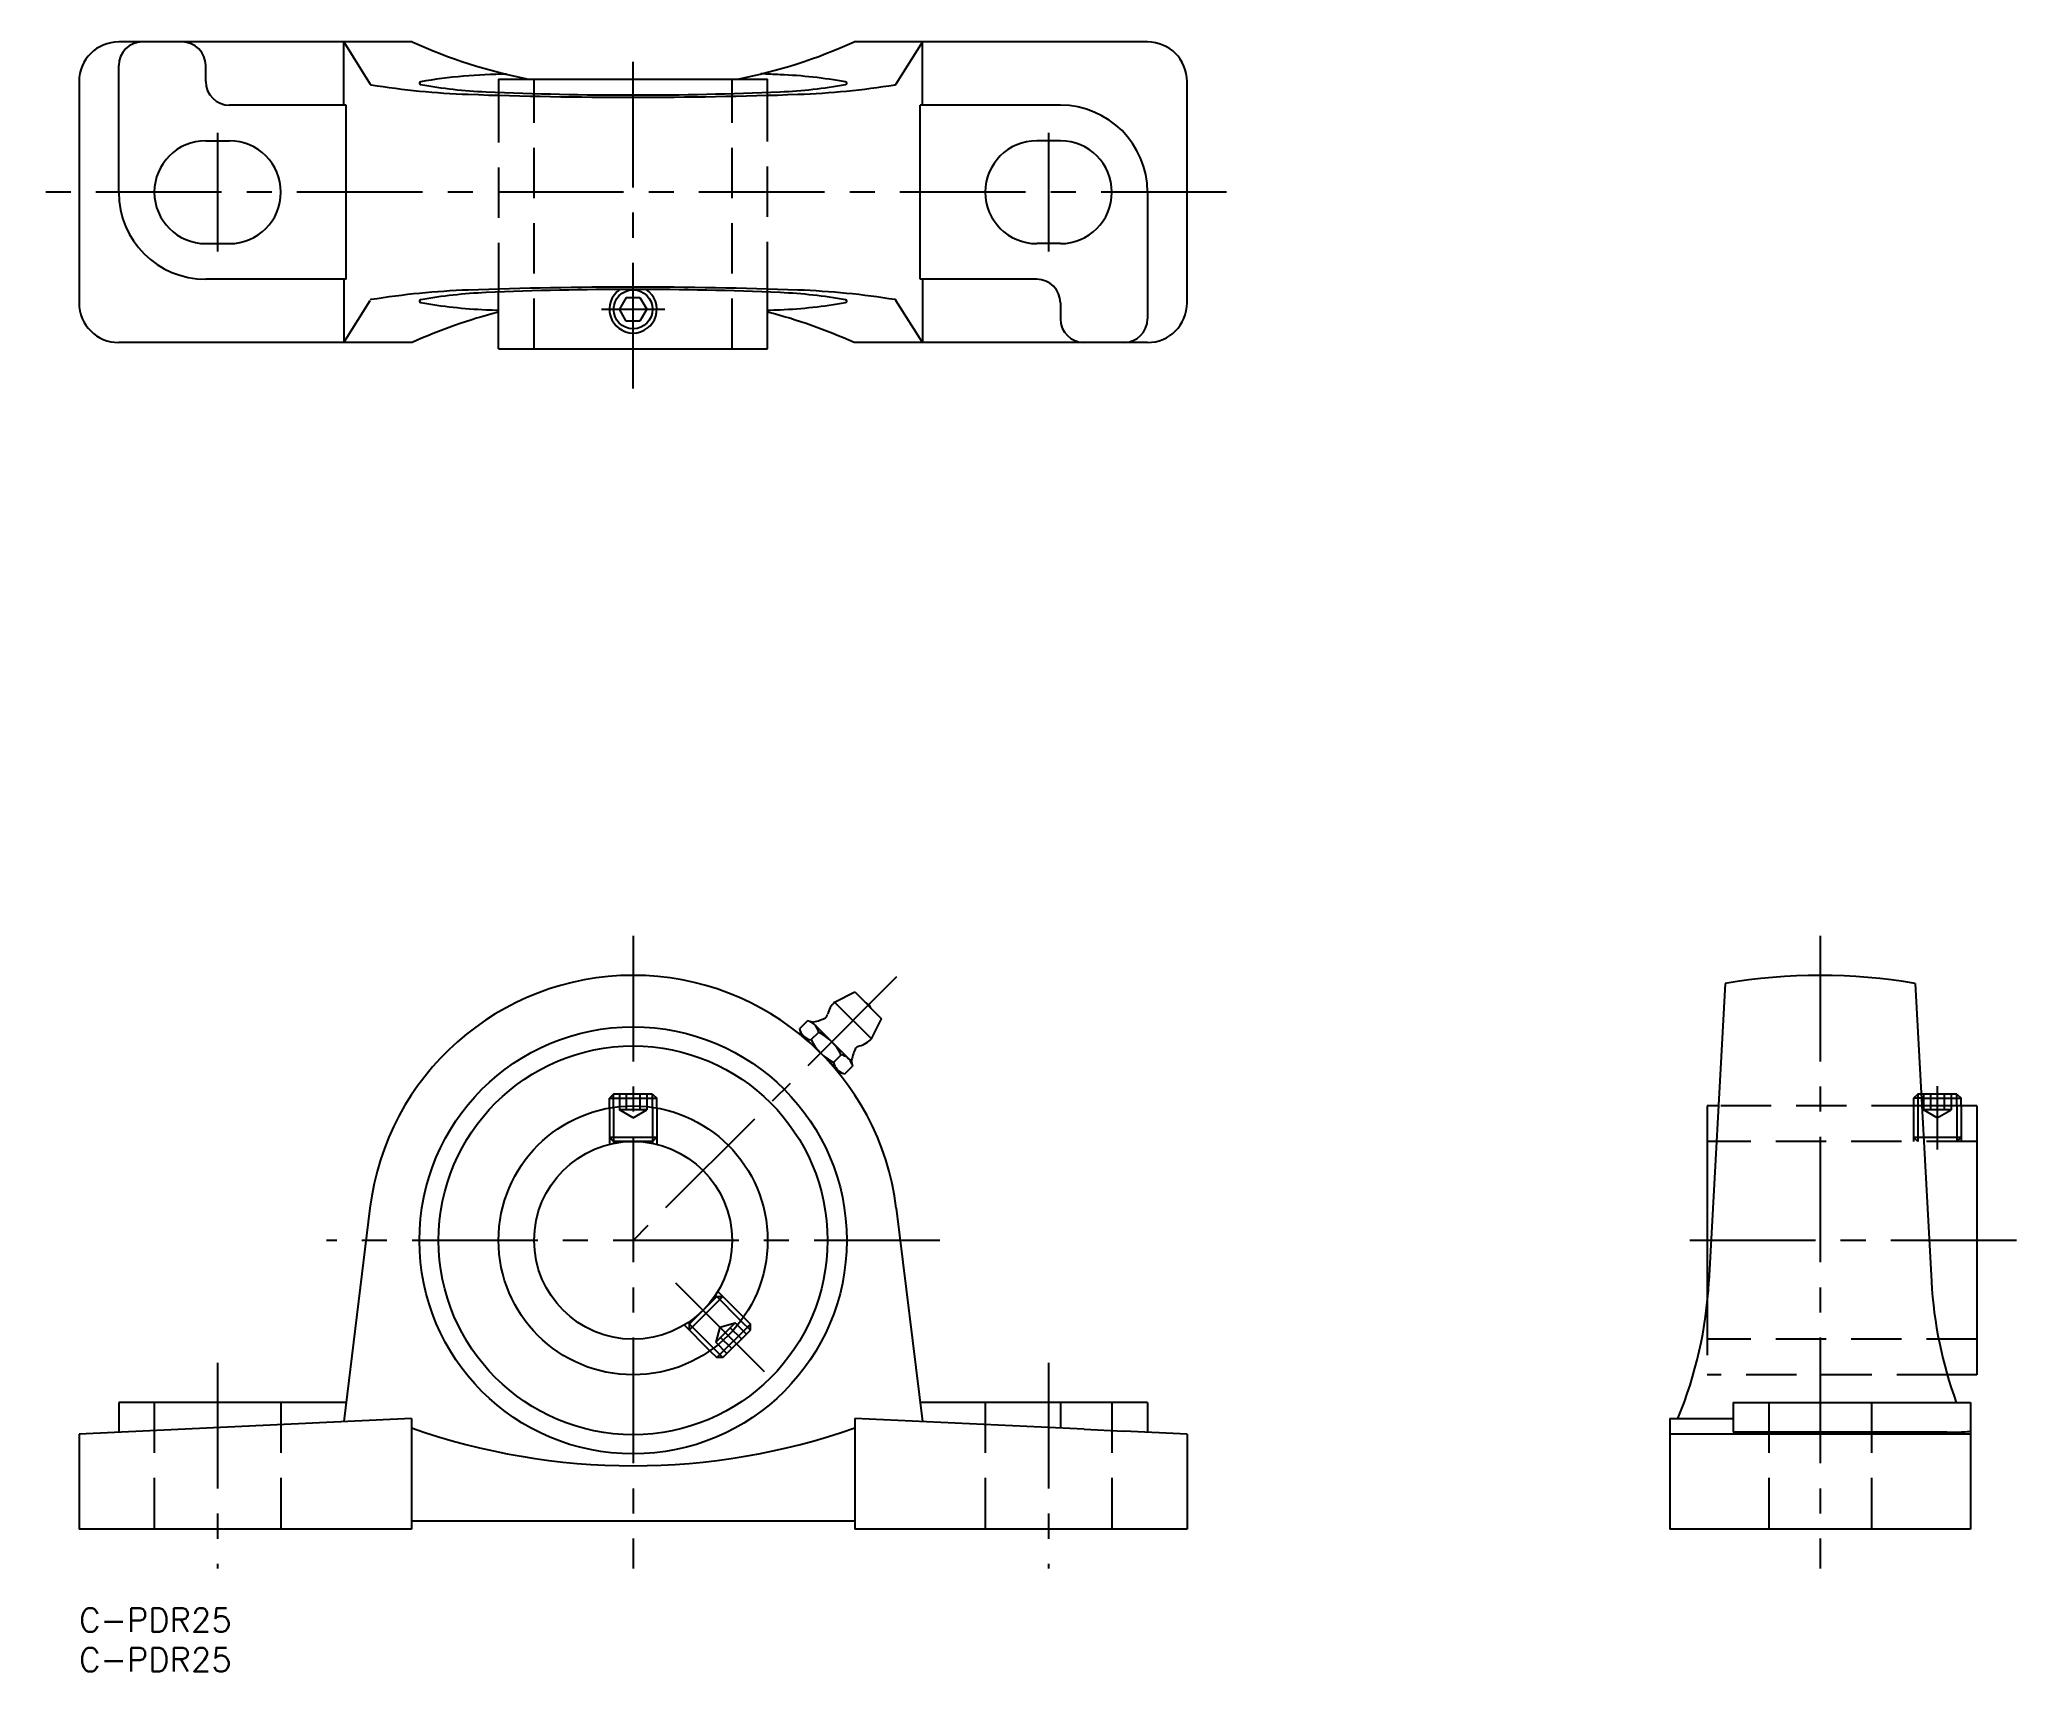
# Model space of a CAD drawing. Extents: x -5 to 245, y -8 to 198.
import ezdxf

# ---------------------------------------------------------------- set-up
doc = ezdxf.new("R2010")
doc.units = 0
doc.header["$LTSCALE"] = 0.5
doc.linetypes.add('CENTER', pattern=[50.8, 31.75, -6.35, 6.35, -6.35])
doc.linetypes.add('DASHED', pattern=[19.05, 12.7, -6.35])
for name, color, linetype in [('MSM_CENTER', 1, 'CENTER'), ('MSM_CONTINUOUS', 7, 'CONTINUOUS'), ('MSM_DASHED', 4, 'DASHED'), ('MSM_NARROW', 5, 'CONTINUOUS'), ('MSM_PART_NUMBER', 7, 'CONTINUOUS')]:
    doc.layers.add(name, color=color, linetype=linetype)
doc.styles.get("Standard").update_dxf_attribs({"font": 'txt.shx', "height": 3, "bigfont": 'bigfont.shx'})

msp = doc.modelspace()

# ---------------------------------------------------------------- linework, layer by layer
at = {"layer": 'MSM_CENTER'}
for p, q in [((70, 154.2), (70, 198.3)), ((17.5, 186.5), (17.5, 171.5)), ((122.5, 186.5), (122.5, 171.5)), ((145, 179), (-5, 179)), ((66, 164.2), (74, 164.2)), ((70, 85), (70, 5)), ((220, 85), (220, 5)), ((103.3, 79.8), (70, 46.5)), ((234.8, 66), (234.8, 58)), ((108.75, 46.5), (31.25, 46.5)), ((244.8, 46.5), (200.7, 46.5)), ((86.62, 29.88), (75.3, 41.2)), ((17.5, 31), (17.5, 5)), ((122.5, 31), (122.5, 5))]:
    msp.add_line(p, q, dxfattribs=at)
at = {"layer": 'MSM_CONTINUOUS'}
for p, q in [((42.07, 198), (5, 198)), ((33.44, 190), (33.44, 198)), ((33.44, 198), (36.78, 192.67)), ((135, 198), (97.93, 198)), ((106.56, 198), (103.22, 192.67)), ((106.56, 190), (106.56, 198)), ((5, 179), (5, 195)), ((16, 193), (16, 195)), ((0, 193), (0, 165)), ((53, 193.3), (87, 193.3)), ((53, 193.3), (53, 191.63)), ((87, 191.63), (87, 193.3)), ((140, 165), (140, 193)), ((33.73, 190), (19, 190)), ((33.73, 168), (33.73, 190)), ((124, 190), (106.27, 190)), ((106.27, 168), (106.27, 190)), ((16, 185.5), (19, 185.5)), ((124, 185.5), (121, 185.5)), ((135, 179), (135, 163)), ((16, 172.5), (19, 172.5)), ((124, 172.5), (121, 172.5)), ((33.73, 168), (16, 168)), ((33.44, 168), (33.44, 160)), ((121, 168), (106.27, 168)), ((106.56, 168), (106.56, 160)), ((33.44, 160), (36.78, 165.33)), ((53, 159.2), (53, 166.37)), ((69.13, 165.7), (68.27, 164.2)), ((69.13, 165.7), (70.87, 165.7)), ((70.87, 165.7), (71.73, 164.2)), ((87, 159.2), (87, 166.37)), ((106.56, 160), (103.22, 165.33)), ((124, 165), (124, 163)), ((69.13, 162.7), (68.27, 164.2)), ((70.87, 162.7), (69.13, 162.7)), ((71.73, 164.2), (70.87, 162.7)), ((42.07, 160), (5, 160)), ((135, 160), (97.93, 160)), ((53, 159.2), (87, 159.2)), ((95.46, 76.62), (98, 77.9)), ((98, 77.9), (101.4, 74.5)), ((208, 78.96), (205.94, 41.29)), ((232, 78.96), (234.06, 41.29)), ((95.46, 76.62), (100.12, 71.96)), ((92.02, 74.24), (91.05, 73.27)), ((91.21, 72.66), (91.05, 73.27)), ((91.21, 72.66), (96.16, 67.71)), ((91.35, 72.52), (91.24, 72.41)), ((92.63, 74.08), (92.02, 74.24)), ((92.48, 71.84), (93.45, 72.81)), ((92.63, 74.08), (97.58, 69.13)), ((100.12, 71.96), (101.4, 74.5)), ((96.31, 69.95), (95.34, 68.98)), ((96.02, 67.85), (95.91, 67.74)), ((96.16, 67.71), (96.77, 67.55)), ((96.77, 67.55), (97.74, 68.52)), ((97.58, 69.13), (97.74, 68.52)), ((67.54, 65), (67, 64.46)), ((72.46, 65), (67.54, 65)), ((72.46, 65), (73, 64.46)), ((237.26, 65), (232.76, 65)), ((237.26, 65), (237.8, 64.46)), ((67, 64.46), (73, 64.46)), ((67, 63.23), (67, 64.46)), ((73, 63.23), (73, 64.46)), ((205.7, 63.5), (205.7, 38.34)), ((207.16, 63.5), (205.7, 63.5)), ((232.79, 64.46), (237.8, 64.46)), ((239.8, 63.5), (232.84, 63.5)), ((237.8, 63.5), (237.8, 64.46)), ((239.8, 63.5), (239.8, 29.5)), ((36.75, 50.58), (33.44, 23.59)), ((103.25, 50.58), (106.56, 23.59)), ((84.82, 35.92), (80.58, 31.68)), ((81.34, 31.68), (84.82, 35.16)), ((83.95, 36.79), (84.82, 35.92)), ((84.82, 35.16), (84.82, 35.92)), ((79.71, 32.55), (80.58, 31.68)), ((81.34, 31.68), (80.58, 31.68)), ((239.8, 29.5), (236.05, 29.5)), ((33.73, 26), (5, 26)), ((5, 26), (5, 22.24)), ((135, 26), (106.27, 26)), ((124, 26), (124, 22.76)), ((135, 26), (135, 22.24)), ((209, 26), (239, 26)), ((209, 26), (209, 22.24)), ((239, 26), (239, 10)), ((42, 24), (0, 22)), ((42, 24), (42, 10)), ((98, 24), (98, 10)), ((127, 22.62), (98, 24)), ((201, 24), (201, 10)), ((201, 24), (209, 24)), ((0, 22), (0, 10)), ((140, 22), (132, 22.38)), ((140, 22), (140, 10)), ((239, 22), (201, 22)), ((236, 22.24), (209, 22.24)), ((42, 10), (0, 10)), ((98, 11), (42, 11)), ((140, 10), (98, 10)), ((239, 10), (201, 10))]:
    msp.add_line(p, q, dxfattribs=at)
for centre, radius in [((70, 164.2), 2.46), ((70, 46.5), 27), ((70, 46.5), 24.57), ((70, 46.5), 17), ((70, 46.5), 12.5)]:
    msp.add_circle(centre, radius, dxfattribs=at)
for centre, radius, start, end in [((5, 193), 5, 90, 180), ((8, 195), 3, 90, 180), ((13, 195), 3, 0, 90), ((70, 260), 68, 245.7504, 258.7785), ((70, 260), 68, 281.2215, 294.2496), ((135, 193), 5, 0, 90), ((19, 193), 3, 180, 270), ((36.94, 192.77), 0.194, 212.0954, 260.8132), ((52.72, 290.31), 99, 260.8132, 267.9419), ((43.18, 192.77), 0.18, 83.6699, 259.9491), ((54.06, 131.41), 62.5, 90.049, 100.0509), ((54.06, 254.14), 62.5, 259.9491, 267.5772), ((70, -245.41), 439.66, 87.5772, 87.8934), ((85.94, 131.41), 62.5, 79.9491, 87.5772), ((85.94, 254.14), 62.5, 272.4228, 280.0509), ((87.28, 290.31), 99, 272.0581, 279.1868), ((96.82, 192.77), 0.18, 280.0509, 96.3301), ((103.06, 192.77), 0.194, 279.1868, 327.9046), ((70, 771.21), 580.21, 267.94193, 272.05807), ((70, 630.95), 439.66, 267.5772, 272.4228), ((124, 179), 11, 0, 90), ((16, 179), 6.5, 90, 270), ((19, 179), 6.5, 270, 90), ((121, 179), 6.5, 90, 270), ((124, 179), 6.5, 270, 90), ((16, 179), 11, 180, 270), ((121, 165), 3, 0, 90), ((5, 165), 5, 180, 270), ((36.94, 165.23), 0.194, 99.1868, 147.9046), ((52.72, 67.69), 99, 92.0581, 99.1868), ((43.18, 165.23), 0.18, 100.0509, 276.3301), ((54.06, 103.86), 62.5, 92.4228, 100.0509), ((54.06, 226.59), 62.5, 259.9491, 267.5772), ((70, -413.21), 580.21, 87.94193, 92.05807), ((70, -272.95), 439.66, 87.5772, 92.4228), ((70, 164.2), 3, 123.6041, 56.3959), ((85.94, 103.86), 62.5, 79.9491, 87.5772), ((85.94, 226.59), 62.5, 272.4228, 280.0509), ((87.28, 67.69), 99, 80.8132, 87.9419), ((96.82, 165.23), 0.18, 263.6699, 79.9491), ((103.06, 165.23), 0.194, 32.0954, 80.8132), ((135, 165), 5, 270, 0), ((70, 98), 68, 104.4775, 114.2496), ((70, 603.41), 439.66, 267.5772, 267.784), ((70, 603.41), 439.66, 272.216, 272.4228), ((70, 98), 68, 65.7504, 75.5225), ((127, 163), 3, 180, 270), ((132, 163), 3, 270, 0), ((70, 46.5), 33.5, 7, 173), ((220, 10), 70, 80.1291, 99.8709), ((93.81, 75.28), 0.8, 295.2164, 345.9676), ((97.79, 74.29), 3.3, 135, 165.9676), ((98.65, 75.15), 1.59, 24.555, 65.445), ((92.81, 73.6), 1.79, 199.3842, 259.3842), ((91.69, 72.48), 1.79, 10.6158, 70.6158), ((91.6, 79.99), 6, 279.8961, 295.2164), ((90.37, 66.87), 6.69, 27.412, 62.588), ((98.42, 74.92), 6.69, 207.412, 242.588), ((95.98, 68.19), 1.79, 19.3842, 79.3842), ((103.49, 68.1), 6, 154.7836, 170.1039), ((98.78, 70.31), 0.8, 104.0324, 154.7836), ((97.79, 74.29), 3.3, 284.0324, 315), ((97.1, 69.31), 1.79, 190.6158, 250.6158), ((153.02, 44.18), 53, 337.6199, 356.8758), ((286.98, 44.18), 53, 183.1242, 200.0606), ((70, 102), 84, 250.5288, 289.4712), ((235.68, 92.41), 70.17, 270.2638, 271.9962), ((237.76, 29.27), 7, 272.9371, 280.179)]:
    msp.add_arc(centre, radius, start, end, dxfattribs=at)
at = {"layer": 'MSM_DASHED'}
for p, q in [((57.5, 159.2), (57.5, 193.3)), ((82.5, 159.2), (82.5, 193.3)), ((53, 191.63), (53, 166.37)), ((87, 166.37), (87, 191.63)), ((68.27, 65), (68.27, 63)), ((69.13, 65), (69.13, 63)), ((70.87, 65), (70.87, 63)), ((71.73, 65), (71.73, 63)), ((232.34, 65), (231.8, 64.46)), ((232.76, 65), (232.34, 65)), ((232.34, 65), (232.34, 59)), ((233.07, 65), (233.07, 63)), ((233.93, 65), (233.93, 63)), ((235.67, 65), (235.67, 63)), ((236.53, 65), (236.53, 63)), ((67, 63.23), (67, 58.63)), ((67.54, 63.32), (67.54, 58.76)), ((71.73, 63), (68.27, 63)), ((70, 62), (68.27, 63)), ((70, 62), (71.73, 63)), ((72.46, 63.32), (72.46, 58.76)), ((73, 63.23), (73, 58.63)), ((232.84, 63.5), (207.16, 63.5)), ((232.79, 64.46), (231.8, 64.46)), ((231.8, 64.46), (231.8, 59)), ((236.53, 63), (233.07, 63)), ((234.8, 62), (233.07, 63)), ((234.8, 62), (236.53, 63)), ((237.26, 63.5), (237.26, 59)), ((237.8, 63.5), (237.8, 59)), ((67.54, 59), (67, 59.54)), ((67, 59.54), (73, 59.54)), ((72.46, 59), (67.54, 59)), ((72.46, 59), (73, 59.54)), ((239.8, 59), (205.7, 59)), ((232.34, 59), (231.8, 59.54)), ((231.8, 59.54), (237.8, 59.54)), ((237.26, 59), (237.8, 59.54)), ((83.95, 36.79), (80.7, 40.04)), ((77.1, 35.92), (80.58, 39.4)), ((81.34, 39.4), (77.1, 35.16)), ((83.63, 36.34), (80.4, 39.57)), ((80.58, 39.4), (81.34, 39.4)), ((205.7, 38.34), (205.7, 29.5)), ((79.71, 32.55), (76.46, 35.8)), ((80.16, 32.87), (76.93, 36.1)), ((77.1, 35.92), (77.1, 35.16)), ((80.44, 33.61), (82.89, 36.06)), ((80.96, 35.54), (80.44, 33.61)), ((80.96, 35.54), (82.89, 36.06)), ((83.69, 34.03), (82.28, 35.45)), ((84.31, 34.64), (82.89, 36.06)), ((81.86, 32.19), (80.44, 33.61)), ((82.47, 32.81), (81.05, 34.22)), ((239.8, 34), (205.7, 34)), ((236.05, 29.5), (205.7, 29.5)), ((9.5, 26), (9.5, 10)), ((25.5, 26), (25.5, 10)), ((114.5, 26), (114.5, 10)), ((130.5, 26), (130.5, 10)), ((213.5, 26), (213.5, 10)), ((226.5, 26), (226.5, 10)), ((127, 22.62), (132, 22.38))]:
    msp.add_line(p, q, dxfattribs=at)
at = {"layer": 'MSM_NARROW'}
for p, q in [((67.54, 63.32), (67.54, 65)), ((72.46, 63.32), (72.46, 65)), ((237.26, 63.41), (237.26, 65)), ((83.63, 36.34), (84.82, 35.16)), ((80.16, 32.87), (81.34, 31.68))]:
    msp.add_line(p, q, dxfattribs=at)

# ---------------------------------------------------------------- texts
at = {"layer": 'MSM_PART_NUMBER'}
for p in [(0, -3), (0, -8)]:
    msp.add_text('C-PDR25', height=3, dxfattribs=at).set_placement(p)

doc.saveas('drawing.dxf')
